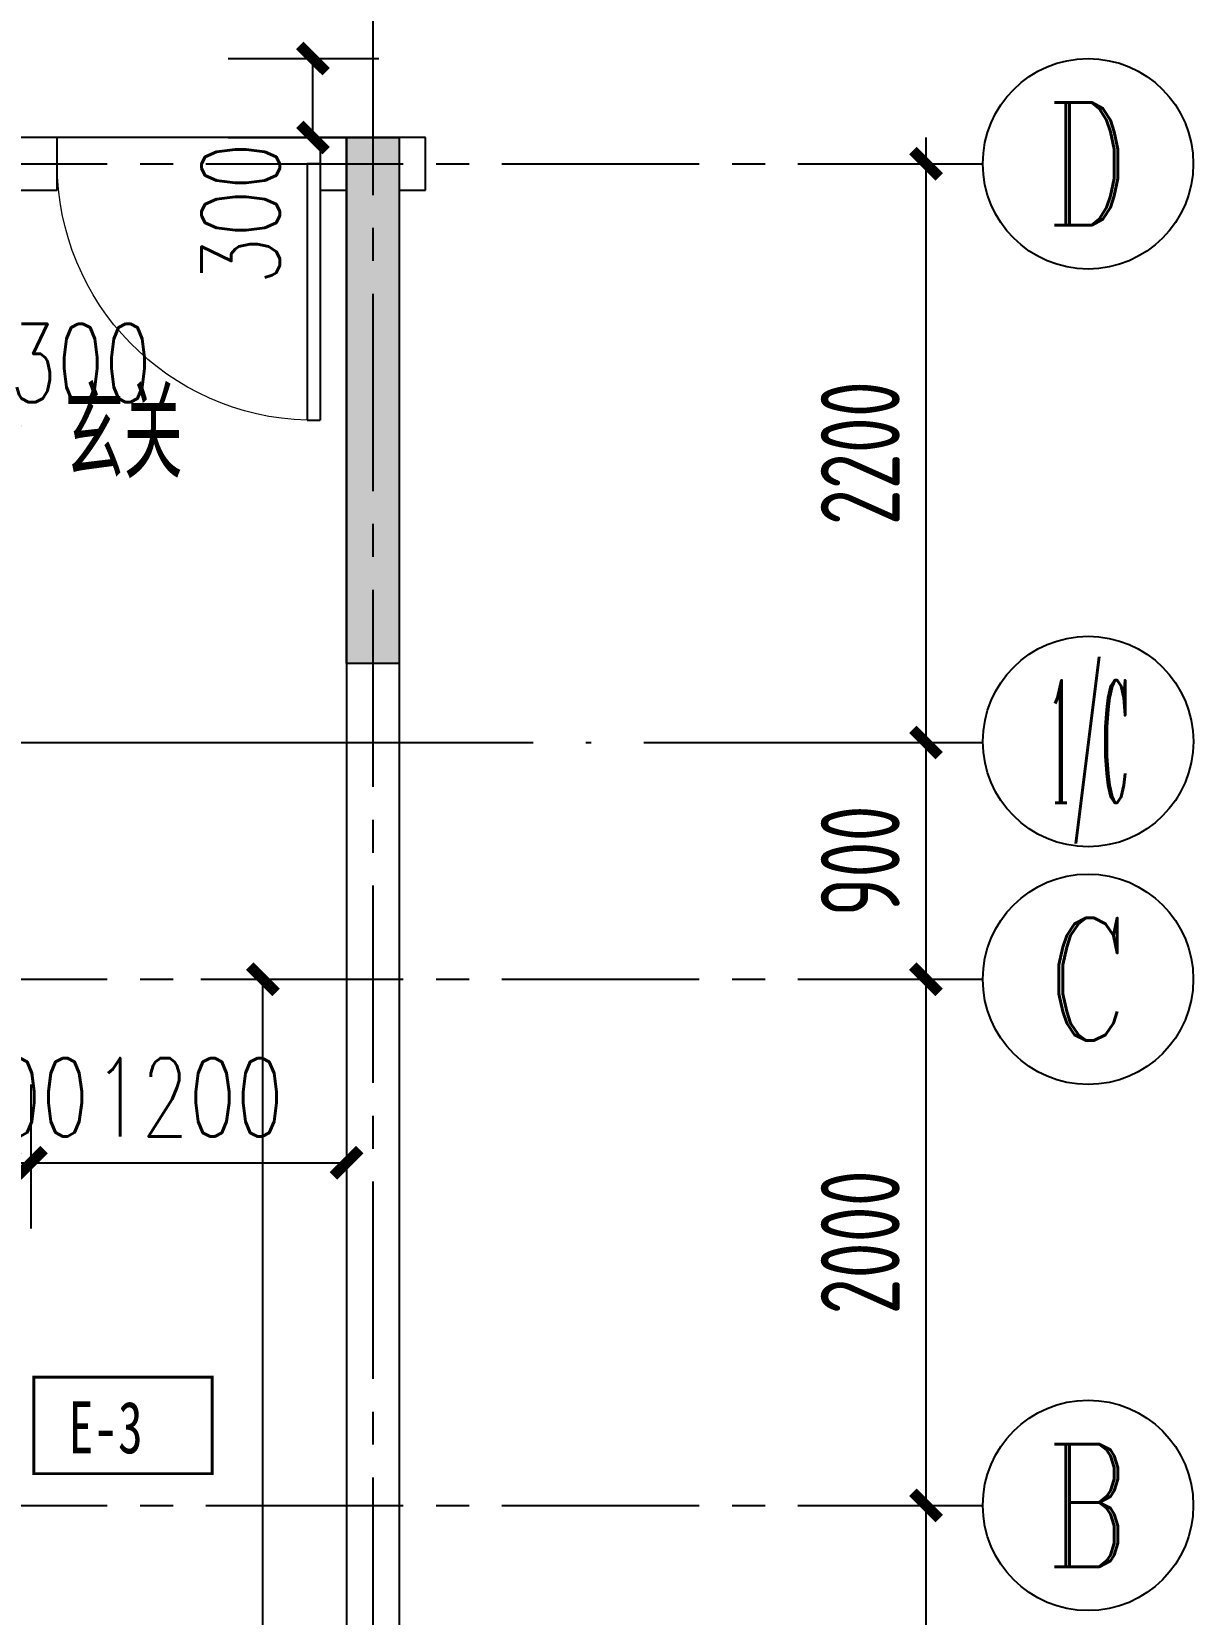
# Model space of a CAD drawing. Header units: millimetres. Extents: x -114775 to 228300, y -175499 to 108657.
# Drawn here: x 31977 to 36392, y -34785 to -28769 of the extents above; entities that cross this region are included whole.
import ezdxf
from ezdxf.enums import TextEntityAlignment as Align

# ---------------------------------------------------------------- set-up
doc = ezdxf.new("R2010")
doc.units = ezdxf.units.MM
doc.header["$LTSCALE"] = 1000
for name, pattern in [('6#轴网(1-4)20181120$0$11 12 17 18 19 20 21 22-ZW$0$DOTE', [2.42, 2, -0.2, 0.02, -0.2]), ('CENTER', [50.8, 31.75, -6.35, 6.35, -6.35]), ('CENTER2', [1.125, 0.75, -0.125, 0.125, -0.125])]:
    doc.linetypes.add(name, pattern=pattern)
doc.layers.get('0').update_dxf_attribs({"linetype": 'CONTINUOUS'})
doc.layers.get('Defpoints').update_dxf_attribs({"color": 6, "linetype": 'CONTINUOUS'})
for name, color, linetype in [('6#轴网(1-4)20181120$0$11 12 17 18 19 20 21 22-ZW$0$AXIS_轴号_A', 8, 'CONTINUOUS'), ('6#轴网(1-4)20181120$0$11 12 17 18 19 20 21 22-ZW$0$AXIS_轴文_A', 8, 'CONTINUOUS'), ('6#轴网(1-4)20181120$0$11 12 17 18 19 20 21 22-ZW$0$AXIS_轴线_A', 8, '6#轴网(1-4)20181120$0$11 12 17 18 19 20 21 22-ZW$0$DOTE'), ('6#轴网(1-4)20181120$0$AXIS_TEXT', 8, 'CONTINUOUS'), ('A-第三道尺寸线', 105, 'CONTINUOUS'), ('AXIS', 253, 'CENTER'), ('DIM', 3, 'CONTINUOUS'), ('PUB_HATCH', 8, 'CONTINUOUS'), ('PUB_TEXT', 7, 'CONTINUOUS'), ('WALL', 2, 'CONTINUOUS'), ('WINDOW', 4, 'CONTINUOUS'), ('剪力墙', 6, 'CONTINUOUS'), ('户型标示', 7, 'CONTINUOUS')]:
    doc.layers.add(name, color=color, linetype=linetype)
doc.styles.add('6#轴网(1-4)20181120$0$11 12 17 18 19 20 21 22-ZW$0$_TCH_AXIS', font='COMPLEX', dxfattribs={"bigfont": 'GBCBIG'})
doc.styles.add('6#轴网(1-4)20181120$0$COMPLEX', font='COMPLEX')
doc.styles.add('_TCH_DIM_T3', font='SIMPLEX.shx', dxfattribs={"width": 0.705882, "bigfont": 'GBCBIG.shx'})
doc.styles.get("Standard").update_dxf_attribs({"font": 'tssdeng.shx', "bigfont": 'tssdchn.shx'})
doc.styles.add('ZZ', font='tssdeng.shx', dxfattribs={"width": 0.7, "bigfont": 'tssdchn.shx'})
doc.styles.add('黑体', font='simhei.ttf')
doc.dimstyles.new('_TCH_ARCH&&100', dxfattribs={"dimtxt": 297.5, "dimasz": 100, "dimexe": 250, "dimexo": 300, "dimgap": 100, "dimtad": 1, "dimdec": 0, "dimzin": 0, "dimdsep": 46, "dimtxsty": '_TCH_DIM_T3', "dimblk": 'ARCHTICK', "dimcen": 0.09, "dimclrt": 7, "dimazin": 2, "dimtfac": 1, "dimtdec": 0, "dimtix": 1, "dimtmove": 2, "dimatfit": 3, "dimfxl": 0, "dimtolj": 1, "dimtzin": 0, "dimarcsym": 0})
doc.dimstyles.new('TSSD_100_100', dxfattribs={"dimtxt": 300, "dimasz": 100, "dimexe": 100, "dimexo": 250, "dimgap": 100, "dimtad": 1, "dimdec": 0, "dimzin": 0, "dimdsep": 46, "dimtxsty": 'ZZ', "dimblk": 'ARCHTICK', "dimcen": 0, "dimdle": 100, "dimclrd": 256, "dimclrt": 7, "dimadec": 0, "dimazin": 0, "dimtfac": 1, "dimtdec": 0, "dimtix": 1, "dimtmove": 2, "dimatfit": 3, "dimfxl": 0, "dimtolj": 1, "dimtzin": 0, "dimarcsym": 0})

# ---------------------------------------------------------------- blocks, each defined once
blk = doc.blocks.new('$DorLib2D$00000001')
for p, q in [((0.45, 0.975), (0.5, 0.975)), ((0.45, 0), (0.45, 0.975)), ((0.5, 0), (0.5, 0.975)), ((0.5, 0), (0.45, 0))]:
    blk.add_line(p, q)
at = {"lineweight": 13}
blk.add_arc((0.475, 0), 0.975, 91.46928, 180, dxfattribs=at)
blk = doc.blocks.new('_ArchTick')
at = {"color": 0, "linetype": 'ByBlock', "const_width": 0.4}
blk.add_lwpolyline([(-0.5, -0.5), (0.5, 0.5)], dxfattribs=at)
blk = doc.blocks.new('*D403')
at = {"layer": 'A-第三道尺寸线', "color": 0, "lineweight": -2, "transparency": 16777216}
for p, q in [((-70533, -37901.8), (-70047.2, -37901.8)), ((-70297.2, -43501.8), (-70297.2, -37901.8)), ((-70533, -43501.8), (-70047.2, -43501.8))]:
    blk.add_line(p, q, dxfattribs=at)
at = {"layer": 'Defpoints', "color": 0, "transparency": 16777216}
for p in [(-70833, -37901.8), (-70297.2, -37901.8), (-70833, -43501.8)]:
    blk.add_point(p, dxfattribs=at)
at = {"layer": 'A-第三道尺寸线', "color": 0, "lineweight": -2, "transparency": 16777216, "xscale": 100, "yscale": 100, "zscale": 100}
for p, rotation in [((-70297.2, -37901.8), 90), ((-70297.2, -43501.8), 270)]:
    blk.add_blockref('_ArchTick', p, dxfattribs=dict(at, rotation=rotation))
at = {"layer": 'A-第三道尺寸线', "color": 7, "transparency": 16777216, "insert": (-70546, -40701.8), "char_height": 297.5, "attachment_point": 5, "rotation": 90, "style": '_TCH_DIM_T3'}
blk.add_mtext('\\A1;5600', dxfattribs=at)
blk = doc.blocks.new('*D407')
at = {"layer": 'A-第三道尺寸线', "color": 0, "lineweight": -2, "transparency": 16777216}
for p, q in [((-71579, -36371.8), (-71579, -35584)), ((-71279, -36371.8), (-71279, -35584)), ((-71579, -35834), (-71279, -35834))]:
    blk.add_line(p, q, dxfattribs=at)
at = {"layer": 'Defpoints', "color": 0, "transparency": 16777216}
for p in [(-71279, -35834), (-71579, -36671.8), (-71279, -36671.8)]:
    blk.add_point(p, dxfattribs=at)
at = {"layer": 'A-第三道尺寸线', "color": 0, "lineweight": -2, "transparency": 16777216, "xscale": 100, "yscale": 100, "zscale": 100, "rotation": 180}
blk.add_blockref('_ArchTick', (-71579, -35834), dxfattribs=at)
at = {"layer": 'A-第三道尺寸线', "color": 0, "lineweight": -2, "transparency": 16777216, "xscale": 100, "yscale": 100, "zscale": 100}
blk.add_blockref('_ArchTick', (-71279, -35834), dxfattribs=at)
at = {"layer": 'A-第三道尺寸线', "color": 7, "transparency": 16777216, "insert": (-70990, -35559), "char_height": 297.5, "attachment_point": 5, "style": '_TCH_DIM_T3'}
blk.add_mtext('\\A1;300', dxfattribs=at)
blk = doc.blocks.new('*D412')
at = {"layer": 'A-第三道尺寸线', "color": 0, "lineweight": -2, "transparency": 16777216}
for p, q in [((-71279, -38301.8), (-71279, -38849)), ((-71179, -38301.8), (-71179, -38849)), ((-71279, -38599), (-71379, -38599)), ((-71279, -38599), (-71179, -38599)), ((-71179, -38599), (-71079, -38599))]:
    blk.add_line(p, q, dxfattribs=at)
at = {"layer": 'Defpoints', "color": 0, "transparency": 16777216}
for p in [(-71279, -38001.8), (-71179, -38001.8), (-71179, -38599)]:
    blk.add_point(p, dxfattribs=at)
at = {"layer": 'A-第三道尺寸线', "color": 0, "lineweight": -2, "transparency": 16777216, "xscale": 100, "yscale": 100, "zscale": 100}
blk.add_blockref('_ArchTick', (-71279, -38599), dxfattribs=at)
at = {"layer": 'A-第三道尺寸线', "color": 0, "lineweight": -2, "transparency": 16777216, "xscale": 100, "yscale": 100, "zscale": 100, "rotation": 180}
blk.add_blockref('_ArchTick', (-71179, -38599), dxfattribs=at)
at = {"layer": 'A-第三道尺寸线', "color": 7, "transparency": 16777216, "insert": (-71229, -38350.2), "char_height": 297.5, "attachment_point": 5, "style": '_TCH_DIM_T3'}
blk.add_mtext('\\A1;100', dxfattribs=at)
blk = doc.blocks.new('*D413')
at = {"layer": 'A-第三道尺寸线', "color": 0, "lineweight": -2, "transparency": 16777216}
for p, q in [((-71179, -38301.8), (-71179, -38849)), ((-69979, -38301.8), (-69979, -38849)), ((-71179, -38599), (-69979, -38599))]:
    blk.add_line(p, q, dxfattribs=at)
at = {"layer": 'Defpoints', "color": 0, "transparency": 16777216}
for p in [(-71179, -38001.8), (-69979, -38001.8), (-69979, -38599)]:
    blk.add_point(p, dxfattribs=at)
at = {"layer": 'A-第三道尺寸线', "color": 0, "lineweight": -2, "transparency": 16777216, "xscale": 100, "yscale": 100, "zscale": 100, "rotation": 180}
blk.add_blockref('_ArchTick', (-71179, -38599), dxfattribs=at)
at = {"layer": 'A-第三道尺寸线', "color": 0, "lineweight": -2, "transparency": 16777216, "xscale": 100, "yscale": 100, "zscale": 100}
blk.add_blockref('_ArchTick', (-69979, -38599), dxfattribs=at)
at = {"layer": 'A-第三道尺寸线', "color": 7, "transparency": 16777216, "insert": (-70579, -38350.3), "char_height": 297.5, "attachment_point": 5, "style": '_TCH_DIM_T3'}
blk.add_mtext('\\A1;1200', dxfattribs=at)
blk = doc.blocks.new('*D418')
at = {"layer": 'A-第三道尺寸线', "color": 0, "lineweight": -2}
for p, q in [((32724.2, -28870.8), (33296.1, -28870.8)), ((33046.1, -29170.8), (33046.1, -28870.8)), ((32724.2, -29170.8), (33296.1, -29170.8))]:
    blk.add_line(p, q, dxfattribs=at)
at = {"layer": 'Defpoints', "color": 0}
for p in [(32424.2, -28870.8), (33046.1, -28870.8), (32424.2, -29170.8)]:
    blk.add_point(p, dxfattribs=at)
at = {"layer": 'A-第三道尺寸线', "color": 0, "lineweight": -2, "xscale": 100, "yscale": 100, "zscale": 100}
for p, rotation in [((33046.1, -28870.8), 90), ((33046.1, -29170.8), 270)]:
    blk.add_blockref('_ArchTick', p, dxfattribs=dict(at, rotation=rotation))
at = {"layer": 'A-第三道尺寸线', "color": 7, "insert": (32771.1, -29459.8), "char_height": 297.5, "attachment_point": 5, "rotation": 90, "style": '_TCH_DIM_T3'}
blk.add_mtext('\\A1;300', dxfattribs=at)
blk = doc.blocks.new('6#轴网(1-4)20181120$0$_AXISO')
at = {"color": 8}
blk.add_circle((0, 0), 0.5, dxfattribs=at)
at = {"layer": '6#轴网(1-4)20181120$0$AXIS_TEXT', "color": 8, "style": '6#轴网(1-4)20181120$0$COMPLEX', "width": 1.041667}
blk.add_attdef('A', text='', height=0.56, dxfattribs=at).set_placement((-0.25, -0.28), (0.25, -0.28), align=Align.FIT)
blk = doc.blocks.new('*D392')
at = {"layer": 'Defpoints', "color": 0}
for p in [(8738.9, 3800), (8902.1, 3800), (8738.9, 100)]:
    blk.add_point(p, dxfattribs=at)
at = {"layer": 'DIM', "lineweight": -2}
blk.add_line((8902.1, 0), (8902.1, 3900), dxfattribs=at)
at = {"layer": 'DIM', "color": 0, "lineweight": -2}
for p, q in [((8988.9, 3800), (9002.1, 3800)), ((8988.9, 100), (9002.1, 100))]:
    blk.add_line(p, q, dxfattribs=at)
at = {"layer": 'DIM', "lineweight": -2, "xscale": 100, "yscale": 100, "zscale": 100}
for p, rotation in [((8902.1, 3800), 90), ((8902.1, 100), 270)]:
    blk.add_blockref('_ArchTick', p, dxfattribs=dict(at, rotation=rotation))
at = {"layer": 'DIM', "color": 7, "insert": (8652.1, 1950), "char_height": 300, "attachment_point": 5, "rotation": 90, "style": 'ZZ'}
blk.add_mtext('\\A1;3700', dxfattribs=at)
blk = doc.blocks.new('*D393')
at = {"layer": 'Defpoints', "color": 0}
for p in [(8738.9, 5800), (8902.1, 5800), (8738.9, 3800)]:
    blk.add_point(p, dxfattribs=at)
at = {"layer": 'DIM', "lineweight": -2}
blk.add_line((8902.1, 3700), (8902.1, 5900), dxfattribs=at)
at = {"layer": 'DIM', "color": 0, "lineweight": -2}
for p, q in [((8988.9, 5800), (9002.1, 5800)), ((8988.9, 3800), (9002.1, 3800))]:
    blk.add_line(p, q, dxfattribs=at)
at = {"layer": 'DIM', "lineweight": -2, "xscale": 100, "yscale": 100, "zscale": 100}
for p, rotation in [((8902.1, 5800), 90), ((8902.1, 3800), 270)]:
    blk.add_blockref('_ArchTick', p, dxfattribs=dict(at, rotation=rotation))
at = {"layer": 'DIM', "color": 7, "insert": (8652.1, 4800), "char_height": 300, "attachment_point": 5, "rotation": 90, "style": 'ZZ'}
blk.add_mtext('\\A1;2000', dxfattribs=at)
blk = doc.blocks.new('*D394')
at = {"layer": 'Defpoints', "color": 0}
for p in [(8738.9, 6700), (8902.1, 6700), (8738.9, 5800)]:
    blk.add_point(p, dxfattribs=at)
at = {"layer": 'DIM', "lineweight": -2}
blk.add_line((8902.1, 5700), (8902.1, 6800), dxfattribs=at)
at = {"layer": 'DIM', "color": 0, "lineweight": -2}
for p, q in [((8988.9, 6700), (9002.1, 6700)), ((8988.9, 5800), (9002.1, 5800))]:
    blk.add_line(p, q, dxfattribs=at)
at = {"layer": 'DIM', "lineweight": -2, "xscale": 100, "yscale": 100, "zscale": 100}
for p, rotation in [((8902.1, 6700), 90), ((8902.1, 5800), 270)]:
    blk.add_blockref('_ArchTick', p, dxfattribs=dict(at, rotation=rotation))
at = {"layer": 'DIM', "color": 7, "insert": (8652.1, 6250), "char_height": 300, "attachment_point": 5, "rotation": 90, "style": 'ZZ'}
blk.add_mtext('\\A1;900', dxfattribs=at)
blk = doc.blocks.new('*D395')
at = {"layer": 'Defpoints', "color": 0}
for p in [(8738.9, 8900), (8902.1, 8900), (8738.9, 6700)]:
    blk.add_point(p, dxfattribs=at)
at = {"layer": 'DIM', "lineweight": -2}
blk.add_line((8902.1, 6600), (8902.1, 9000), dxfattribs=at)
at = {"layer": 'DIM', "color": 0, "lineweight": -2}
for p, q in [((8988.9, 8900), (9002.1, 8900)), ((8988.9, 6700), (9002.1, 6700))]:
    blk.add_line(p, q, dxfattribs=at)
at = {"layer": 'DIM', "lineweight": -2, "xscale": 100, "yscale": 100, "zscale": 100}
for p, rotation in [((8902.1, 8900), 90), ((8902.1, 6700), 270)]:
    blk.add_blockref('_ArchTick', p, dxfattribs=dict(at, rotation=rotation))
at = {"layer": 'DIM', "color": 7, "insert": (8652.1, 7800), "char_height": 300, "attachment_point": 5, "rotation": 90, "style": 'ZZ'}
blk.add_mtext('\\A1;2200', dxfattribs=at)
blk = doc.blocks.new('750CHUFANGNCHUANG')
at = {"layer": 'WALL'}
for p, q in [((-71079, -34701.8), (-71479, -34701.8)), ((-71079, -34901.8), (-71079, -34701.8)), ((-69779, -34701.8), (-70079, -34701.8)), ((-70079, -34701.8), (-70079, -34901.8)), ((-69779, -34701.8), (-69779, -43601.8)), ((-71379, -34901.8), (-71079, -34901.8)), ((-70079, -34901.8), (-69979, -34901.8)), ((-69979, -34901.8), (-69979, -43501.8))]:
    blk.add_line(p, q, dxfattribs=at)
at = {"layer": 'WINDOW'}
blk.add_line((-70079, -34701.8), (-71079, -34701.8), dxfattribs=at)
at = {"layer": '户型标示', "color": 2, "const_width": 11.2}
blk.add_lwpolyline([(-71167.7, -39414.7), (-70490.1, -39414.7), (-70490.1, -39781.1), (-71167.7, -39781.1)], close=True, dxfattribs=at)
at = {"layer": 'WINDOW', "xscale": -1000, "yscale": 1000, "zscale": -1000, "rotation": 180}
blk.add_blockref('$DorLib2D$00000001', (-70579, -34801.8), dxfattribs=at)
at = {"layer": 'PUB_TEXT', "width": 0.7}
blk.add_text('玄关', height=337.59, dxfattribs=at).set_placement((-71050.8, -35997.6))
at = {"layer": '户型标示', "color": 2, "style": '黑体', "width": 0.7}
blk.add_text('E-3', height=197.15, dxfattribs=at).set_placement((-71035.6, -39703.7))
at = {"layer": 'A-第三道尺寸线'}
dim = blk.add_linear_dim(base=(-71279, -35834), p1=(-71579, -36671.8), p2=(-71279, -36671.8), angle=0, dimstyle='_TCH_ARCH&&100', dxfattribs=at)
dim.commit()
dim.dimension.update_dxf_attribs({"geometry": '*D407', "text_midpoint": (-70990, -35559), "dimtype": 129})
for p1, p2, distance, picture, middle in [((-70833, -43501.8), (-70833, -37901.8), -535.7, '*D403', (-70546, -40701.8)), ((-71279, -38001.8), (-71179, -38001.8), -597.2, '*D412', (-71229, -38350.2)), ((-71179, -38001.8), (-69979, -38001.8), -597.2, '*D413', (-70579, -38350.3))]:
    dim = blk.add_aligned_dim(p1=p1, p2=p2, distance=distance, dimstyle='_TCH_ARCH&&100', dxfattribs=at)
    dim.commit()
    dim.dimension.update_dxf_attribs({"geometry": picture, "text_midpoint": middle})
blk = doc.blocks.new('B20190222125856')
at = {"layer": '6#轴网(1-4)20181120$0$11 12 17 18 19 20 21 22-ZW$0$AXIS_轴线_A'}
blk.add_line((2989.5, 6700), (9118.2, 6700), dxfattribs=at)
at = {"layer": 'AXIS', "linetype": 'CENTER2'}
for p, q in [((6800, 11781), (6800, -2685.7)), ((-2834.7, 8900), (9118.1, 8900)), ((-2834.7, 5800), (9118.1, 5800)), ((-2834.7, 3800), (9118.1, 3800))]:
    blk.add_line(p, q, dxfattribs=at)
at = {"layer": '6#轴网(1-4)20181120$0$11 12 17 18 19 20 21 22-ZW$0$AXIS_轴号_A', "color": 6}
ref = blk.add_blockref('6#轴网(1-4)20181120$0$_AXISO', (9518.1, 8900), dxfattribs=dict(at, xscale=800, yscale=800, zscale=800))
ref.add_attrib('A', 'D', dxfattribs={"layer": '6#轴网(1-4)20181120$0$11 12 17 18 19 20 21 22-ZW$0$AXIS_轴文_A', "height": 465.9, "style": '6#轴网(1-4)20181120$0$11 12 17 18 19 20 21 22-ZW$0$_TCH_AXIS', "width": 0.823529}).set_placement((9362.8, 8667), (9673.4, 8667), align=Align.FIT)
ref = blk.add_blockref('6#轴网(1-4)20181120$0$_AXISO', (9518.2, 6703.8), dxfattribs=dict(at, xscale=800, yscale=800, zscale=800))
ref.add_attrib('A', '1/C', dxfattribs={"layer": '6#轴网(1-4)20181120$0$11 12 17 18 19 20 21 22-ZW$0$AXIS_轴文_A', "height": 465.95, "style": '6#轴网(1-4)20181120$0$11 12 17 18 19 20 21 22-ZW$0$_TCH_AXIS', "width": 0.269231}).set_placement((9362.9, 6470.9), (9673.5, 6470.9), align=Align.FIT)
ref = blk.add_blockref('6#轴网(1-4)20181120$0$_AXISO', (9518.1, 5800), dxfattribs=dict(at, xscale=800, yscale=800, zscale=800))
ref.add_attrib('A', 'C', dxfattribs={"layer": '6#轴网(1-4)20181120$0$11 12 17 18 19 20 21 22-ZW$0$AXIS_轴文_A', "height": 465.9, "style": '6#轴网(1-4)20181120$0$11 12 17 18 19 20 21 22-ZW$0$_TCH_AXIS', "width": 0.933333}).set_placement((9362.8, 5567), (9673.4, 5567), align=Align.FIT)
ref = blk.add_blockref('6#轴网(1-4)20181120$0$_AXISO', (9518.1, 3800), dxfattribs=dict(at, xscale=800, yscale=800, zscale=800))
ref.add_attrib('A', 'B', dxfattribs={"layer": '6#轴网(1-4)20181120$0$11 12 17 18 19 20 21 22-ZW$0$AXIS_轴文_A', "height": 465.9, "style": '6#轴网(1-4)20181120$0$11 12 17 18 19 20 21 22-ZW$0$_TCH_AXIS', "width": 0.823529}).set_placement((9362.8, 3567), (9673.4, 3567), align=Align.FIT)
at = {"layer": 'DIM'}
for base, p1, p2, picture, middle in [((8902.1, 8900), (8738.9, 6700), (8738.9, 8900), '*D395', (8652.1, 7800)), ((8902.1, 6700), (8738.9, 5800), (8738.9, 6700), '*D394', (8652.1, 6250)), ((8902.1, 5800), (8738.9, 3800), (8738.9, 5800), '*D393', (8652.1, 4800)), ((8902.1, 3800), (8738.9, 100), (8738.9, 3800), '*D392', (8652.1, 1950))]:
    dim = blk.add_linear_dim(base=base, p1=p1, p2=p2, angle=90, dimstyle='TSSD_100_100', dxfattribs=at)
    dim.commit()
    dim.dimension.update_dxf_attribs({"geometry": picture, "text_midpoint": middle})

msp = doc.modelspace()

# ---------------------------------------------------------------- hatches: boundary and pattern name
at = {"layer": 'PUB_HATCH'}
msp.add_hatch(color=256, dxfattribs=at).paths.add_polyline_path([(33174, -29170.8), (33374, -29170.8), (33374, -31170.8), (33174, -31170.8), (33174, -29370.8)])

# ---------------------------------------------------------------- linework, layer by layer
at = {"layer": '剪力墙', "elevation": 0}
msp.add_lwpolyline([(33174, -29170.8), (33374, -29170.8), (33374, -31170.8), (33174, -31170.8), (33174, -29370.8)], close=True, dxfattribs=at)
msp.add_lwpolyline([(33174, -29370.8), (33174, -29370.8)], dxfattribs=at)

# ---------------------------------------------------------------- next in the draw order: block references
msp.add_blockref('750CHUFANGNCHUANG', (103152.9, 5530.9))

# ---------------------------------------------------------------- next in the draw order: linework, layer by layer
at = {"layer": 'WALL'}
for p, q in [((33174, -29170.8), (33174, -38070.8)), ((33474, -29170.8), (33174, -29170.8)), ((33474, -29370.8), (33474, -29170.8)), ((33374, -29370.8), (33374, -37970.8)), ((33374, -29370.8), (33474, -29370.8))]:
    msp.add_line(p, q, dxfattribs=at)

# ---------------------------------------------------------------- next in the draw order: block references
at = {"layer": 'DIM'}
msp.add_blockref('B20190222125856', (26474, -38170.8), dxfattribs=at)

# ---------------------------------------------------------------- next in the draw order: dimensions: what is measured, and where the dimension line sits
at = {"layer": 'A-第三道尺寸线'}
dim = msp.add_linear_dim(base=(33046.1, -28870.8), p1=(32424.2, -29170.8), p2=(32424.2, -28870.8), angle=90, dimstyle='_TCH_ARCH&&100', dxfattribs=at)
dim.commit()
dim.dimension.update_dxf_attribs({"geometry": '*D418', "text_midpoint": (32771.1, -29459.8), "dimtype": 161})

doc.saveas('drawing.dxf')
